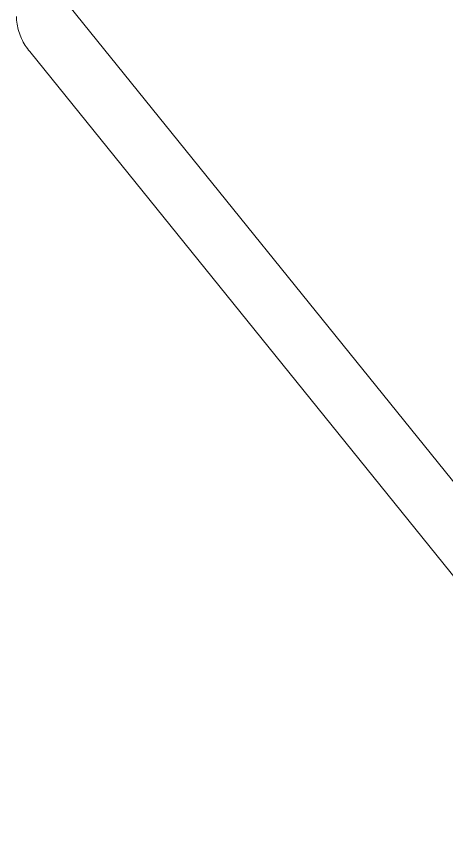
# Model space of a CAD drawing. Header units: millimetres. Extents: x -427 to 4679, y -324 to 2971.
# Drawn here: x 2548 to 2577.8, y 1126.3 to 1182.9 of the extents above; entities that cross this region are included whole.
import ezdxf

# ---------------------------------------------------------------- set-up
doc = ezdxf.new("R2010")
doc.units = ezdxf.units.MM
doc.layers.add('ZANO_R', color=7, linetype='Continuous', lineweight=0)

msp = doc.modelspace()

# ---------------------------------------------------------------- linework, layer by layer
at = {"layer": 'ZANO_R'}
for p, q in [((2548.929, 1187), (2730.655, 962)), ((2547.997, 1182.775), (2547.992, 1182.908)), ((2548.007, 1182.642), (2547.997, 1182.775)), ((2548.022, 1182.51), (2548.007, 1182.642)), ((2548.041, 1182.378), (2548.022, 1182.51)), ((2548.065, 1182.247), (2548.041, 1182.378)), ((2548.093, 1182.117), (2548.065, 1182.247)), ((2548.125, 1181.987), (2548.093, 1182.117)), ((2548.162, 1181.859), (2548.125, 1181.987)), ((2548.203, 1181.732), (2548.162, 1181.859)), ((2548.249, 1181.607), (2548.203, 1181.732)), ((2548.299, 1181.484), (2548.249, 1181.607)), ((2548.353, 1181.362), (2548.299, 1181.484)), ((2548.411, 1181.242), (2548.353, 1181.362)), ((2548.474, 1181.124), (2548.411, 1181.242)), ((2548.54, 1181.009), (2548.474, 1181.124)), ((2548.61, 1180.895), (2548.54, 1181.009)), ((2548.684, 1180.785), (2548.61, 1180.895)), ((2548.762, 1180.676), (2548.684, 1180.785)), ((2548.844, 1180.571), (2548.762, 1180.676)), ((2548.929, 1180.468), (2548.844, 1180.571)), ((2730.655, 955.468), (2548.929, 1180.468))]:
    msp.add_line(p, q, dxfattribs=at)

doc.saveas('drawing.dxf')
